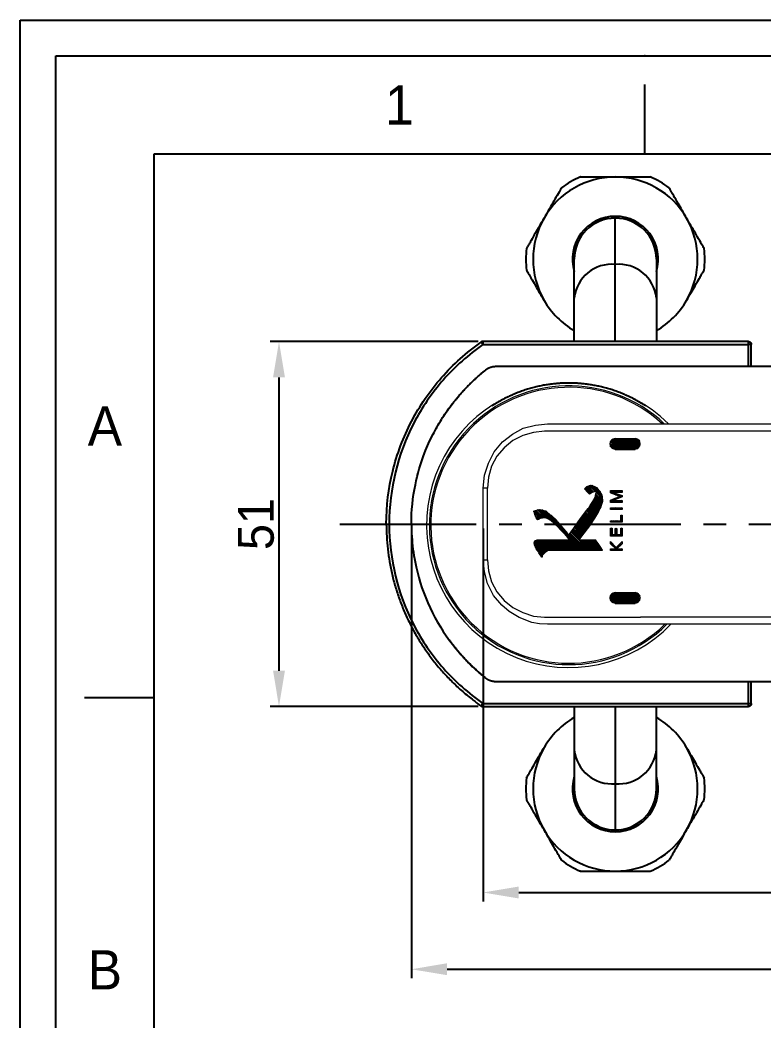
# Model space of a CAD drawing. Extents: x 10469 to 11055, y -15402 to -14985.
# Drawn here: x 10469.2 to 10573.1, y -15124.5 to -14984.7 of the extents above; entities that cross this region are included whole.
import ezdxf

# ---------------------------------------------------------------- set-up
doc = ezdxf.new("R2010")
doc.units = 0
doc.header["$MEASUREMENT"] = 0
doc.linetypes.add('CENTER2', pattern=[28.575, 19.05, -3.175, 3.175, -3.175])
doc.linetypes.add('HIDDEN2', pattern=[4.7625, 3.175, -1.5875])
doc.layers.get('0').update_dxf_attribs({"linetype": 'CONTINUOUS'})
doc.layers.get('DEFPOINTS').update_dxf_attribs({"linetype": 'CONTINUOUS'})
for name, color, linetype in [('1', 4, 'HIDDEN2'), ('CENTER', 1, 'CENTER2'), ('DIM', 2, 'CONTINUOUS'), ('레이어 1', 7, 'CONTINUOUS')]:
    doc.layers.add(name, color=color, linetype=linetype)
doc.styles.get("Standard").update_dxf_attribs({"font": ''})
doc.styles.get('Standard').set_extended_font_data('Gulim')
doc.dimstyles.new('ISO-25', dxfattribs={"dimtxt": 2.5, "dimasz": 2.5, "dimexe": 1.25, "dimexo": 0.625, "dimtad": 1, "dimdec": 1, "dimtxsty": 'Standard', "dimcen": 2.5, "dimadec": 0, "dimazin": 0, "dimtfac": 1, "dimtdec": 1, "dimtmove": 0, "dimatfit": 3, "dimfxl": 1, "dimarcsym": 0})

# ---------------------------------------------------------------- blocks, each defined once
blk = doc.blocks.new('*D48')
at = {"layer": 'DEFPOINTS', "color": 0, "transparency": 16777216}
for p in [(10533.83, -15029.59), (10505.36, -15080.59), (10533.83, -15080.59)]:
    blk.add_point(p, dxfattribs=at)
at = {"layer": 'DIM', "color": 3, "lineweight": -2, "transparency": 16777216}
for p, q in [((10533.2, -15029.59), (10504.11, -15029.59)), ((10505.36, -15034.59), (10505.36, -15075.59)), ((10533.2, -15080.59), (10504.11, -15080.59))]:
    blk.add_line(p, q, dxfattribs=at)
at = {"layer": 'DIM', "color": 3, "transparency": 16777216}
for points in [[(10504.53, -15034.59), (10506.19, -15034.59), (10505.36, -15029.59)], [(10504.53, -15075.59), (10506.19, -15075.59), (10505.36, -15080.59)]]:
    blk.add_solid(points, dxfattribs=at)
at = {"layer": 'DIM', "color": 3, "transparency": 16777216, "insert": (10502.16, -15055.09), "char_height": 5, "attachment_point": 5, "rotation": 90}
blk.add_mtext('51', dxfattribs=at)
blk = doc.blocks.new('*D49')
at = {"layer": 'DEFPOINTS', "color": 0, "transparency": 16777216}
for p in [(10523.86, -15055.07), (10681.86, -15055.09), (10681.86, -15117.31)]:
    blk.add_point(p, dxfattribs=at)
at = {"layer": 'DIM', "color": 3, "lineweight": -2, "transparency": 16777216}
for p, q in [((10523.86, -15055.69), (10523.86, -15118.56)), ((10681.86, -15055.71), (10681.86, -15118.56)), ((10528.86, -15117.31), (10676.86, -15117.31))]:
    blk.add_line(p, q, dxfattribs=at)
at = {"layer": 'DIM', "color": 3, "transparency": 16777216}
for points in [[(10528.86, -15116.47), (10528.86, -15118.14), (10523.86, -15117.31)], [(10676.86, -15116.47), (10676.86, -15118.14), (10681.86, -15117.31)]]:
    blk.add_solid(points, dxfattribs=at)
at = {"layer": 'DIM', "color": 3, "transparency": 16777216, "insert": (10602.86, -15114.11), "char_height": 5, "attachment_point": 5}
blk.add_mtext('158', dxfattribs=at)
blk = doc.blocks.new('*D58')
at = {"layer": 'DEFPOINTS', "color": 0, "transparency": 16777216}
for p in [(10533.87, -15055.09), (10643.82, -15055.09), (10643.82, -15106.58)]:
    blk.add_point(p, dxfattribs=at)
at = {"layer": 'DIM', "color": 3, "lineweight": -2, "transparency": 16777216}
for p, q in [((10533.87, -15055.71), (10533.87, -15107.83)), ((10643.82, -15055.71), (10643.82, -15107.83)), ((10538.87, -15106.58), (10638.82, -15106.58))]:
    blk.add_line(p, q, dxfattribs=at)
at = {"layer": 'DIM', "color": 3, "transparency": 16777216}
for points in [[(10538.87, -15105.75), (10538.87, -15107.42), (10533.87, -15106.58)], [(10638.82, -15105.75), (10638.82, -15107.42), (10643.82, -15106.58)]]:
    blk.add_solid(points, dxfattribs=at)
at = {"layer": 'DIM', "color": 3, "transparency": 16777216, "insert": (10588.84, -15103.39), "char_height": 5, "attachment_point": 5}
blk.add_mtext('110', dxfattribs=at)

msp = doc.modelspace()

# ---------------------------------------------------------------- linework, layer by layer
for p, q in [((10556.49, -15003.38), (10556.49, -14993.67)), ((11036.69, -15003.38), (10487.89, -15003.38)), ((10487.89, -15003.38), (10487.89, -15383.42)), ((10675.36, -15033.09), (10535.71, -15033.09)), ((10487.89, -15079.38), (10478.19, -15079.38))]:
    msp.add_line(p, q)
at = {"linetype": 'Continuous', "lineweight": 25}
for p, q in [((10552.36, -15018.8), (10552.36, -15012.34)), ((10546.61, -15023.51), (10546.61, -15018.09)), ((10552.36, -15029.59), (10552.36, -15018.8)), ((10558.11, -15018.09), (10558.11, -15023.51)), ((10546.61, -15029.59), (10546.61, -15023.51)), ((10558.11, -15023.51), (10558.11, -15029.59)), ((10546.61, -15080.59), (10546.61, -15086.66)), ((10552.36, -15080.59), (10552.36, -15091.37)), ((10558.11, -15086.66), (10558.11, -15080.59)), ((10546.61, -15086.66), (10546.61, -15092.09)), ((10558.11, -15092.09), (10558.11, -15086.66)), ((10552.36, -15091.37), (10552.36, -15097.84))]:
    msp.add_line(p, q, dxfattribs=at)
at = {"lineweight": -3}
msp.add_line((10535.71, -15077.09), (10675.36, -15077.09), dxfattribs=at)
at = {"linetype": 'Continuous', "lineweight": 25}
for centre, radius, start, end in [((10552.36, -15018.09), 11.5, 90, 150), ((10552.36, -15018.09), 12.5, 113.0011, 126.9922), ((10552.36, -15018.09), 11.5, 30, 90), ((10552.36, -15018.09), 12.5, 52.9989, 66.9899), ((10552.36, -15018.09), 6, 90, 196.5978), ((10552.36, -15018.09), 6, 343.4022, 90), ((10552.36, -15018.09), 11.5, 150, 210), ((10552.36, -15018.09), 5.75, 90, 180), ((10552.36, -15018.09), 5.75, 0, 90), ((10552.36, -15018.09), 11.5, 330, 30), ((10552.36, -15018.09), 12.5, 173.0045, 180), ((10552.36, -15018.09), 12.5, 352.999, 6.9899), ((10552.36, -15018.09), 12.5, 180, 186.9949), ((10551.89, -15024.09), 5.31, 84.8889, 173.7564), ((10552.83, -15024.09), 5.31, 6.2436, 95.1111), ((10552.36, -15018.09), 11.5, 210, 240), ((10552.36, -15018.09), 11.5, 300, 330), ((10552.36, -15092.09), 11.5, 120, 150), ((10552.36, -15092.09), 11.5, 30, 60), ((10552.36, -15092.09), 11.5, 150, 210), ((10551.89, -15086.09), 5.31, 186.2436, 275.1111), ((10552.83, -15086.09), 5.31, 264.8889, 353.7564), ((10552.36, -15092.09), 11.5, 330, 30), ((10552.36, -15092.09), 6, 163.4022, 270), ((10552.36, -15092.09), 6, 270, 16.5978), ((10552.36, -15092.09), 12.5, 173.0051, 180), ((10552.36, -15092.09), 12.5, 353.0101, 7.001), ((10552.36, -15092.09), 12.5, 180, 186.9955), ((10552.36, -15092.09), 5.75, 180, 270), ((10552.36, -15092.09), 5.75, 270, 0), ((10552.36, -15092.09), 11.5, 210, 270), ((10552.36, -15092.09), 11.5, 270, 330), ((10552.36, -15092.09), 12.5, 233.0078, 246.9989), ((10552.36, -15092.09), 12.5, 293.0101, 307.0011)]:
    msp.add_arc(centre, radius, start, end, dxfattribs=at)
at = {"color": 7, "linetype": 'Continuous', "lineweight": 25}
for points, knots in [([(10547.48, -15006.59), (10547.47, -15006.59), (10547.4, -15006.59), (10547.58, -15006.59), (10547.98, -15006.59), (10548.85, -15006.59), (10550.13, -15006.59), (10551.33, -15006.59), (10552.07, -15006.59), (10552.36, -15006.59)], [0, 0, 0, 0, 0.013727, 0.167306, 0.325387, 0.568103, 0.752718, 0.903163, 1, 1, 1, 1]), ([(10552.36, -15006.59), (10552.78, -15006.59), (10553.63, -15006.59), (10554.92, -15006.59), (10555.9, -15006.59), (10556.57, -15006.59), (10557.12, -15006.59), (10557.19, -15006.59), (10557.24, -15006.59)], [0, 0, 0, 0, 0.141962, 0.283424, 0.483991, 0.615329, 0.746802, 1, 1, 1, 1]), ([(10547.48, -15103.59), (10547.47, -15103.59), (10547.4, -15103.59), (10547.58, -15103.59), (10547.98, -15103.59), (10548.85, -15103.59), (10550.13, -15103.59), (10551.33, -15103.59), (10552.07, -15103.59), (10552.36, -15103.59)], [0, 0, 0, 0, 0.013727, 0.167306, 0.325387, 0.568103, 0.752718, 0.903163, 1, 1, 1, 1]), ([(10552.36, -15103.59), (10552.78, -15103.59), (10553.63, -15103.59), (10554.92, -15103.59), (10555.9, -15103.59), (10556.57, -15103.59), (10557.12, -15103.59), (10557.19, -15103.59), (10557.24, -15103.59)], [0, 0, 0, 0, 0.141962, 0.283424, 0.483991, 0.615329, 0.746802, 1, 1, 1, 1])]:
    msp.add_open_spline(points, degree=3, knots=knots, dxfattribs=at)
at = {"linetype": 'Continuous', "lineweight": 25}
for points, knots in [([(10544.84, -15008.11), (10544.84, -15008.11), (10544.88, -15008.05), (10544.79, -15008.2), (10544.59, -15008.54), (10544.16, -15009.3), (10543.52, -15010.4), (10542.92, -15011.45), (10542.54, -15012.09), (10542.4, -15012.34)], [0, 0, 0, 0, 0.013644, 0.167235, 0.32533, 0.568066, 0.752697, 0.903155, 1, 1, 1, 1]), ([(10562.32, -15012.34), (10562.11, -15011.97), (10561.68, -15011.23), (10561.04, -15010.12), (10560.55, -15009.28), (10560.21, -15008.69), (10559.94, -15008.22), (10559.9, -15008.15), (10559.88, -15008.11)], [0, 0, 0, 0, 0.1419834, 0.2834661, 0.4840619, 0.613633, 0.7469163, 1, 1, 1, 1]), ([(10542.4, -15012.34), (10542.19, -15012.71), (10541.76, -15013.44), (10541.12, -15014.55), (10540.63, -15015.4), (10540.29, -15015.99), (10540.02, -15016.46), (10539.98, -15016.52), (10539.96, -15016.57)], [0, 0, 0, 0, 0.141987, 0.283473, 0.484075, 0.615435, 0.746932, 1, 1, 1, 1]), ([(10564.76, -15016.57), (10564.76, -15016.57), (10564.8, -15016.63), (10564.71, -15016.47), (10564.51, -15016.13), (10564.08, -15015.38), (10563.44, -15014.27), (10562.83, -15013.23), (10562.46, -15012.59), (10562.32, -15012.34)], [0, 0, 0, 0, 0.013406, 0.169328, 0.325164, 0.56796, 0.752636, 0.903131, 1, 1, 1, 1]), ([(10539.96, -15019.61), (10539.96, -15019.61), (10539.92, -15019.55), (10540.01, -15019.7), (10540.21, -15020.04), (10540.64, -15020.8), (10541.28, -15021.9), (10541.88, -15022.95), (10542.26, -15023.59), (10542.4, -15023.84)], [0, 0, 0, 0, 0.01332, 0.166962, 0.325108, 0.567924, 0.752616, 0.903123, 1, 1, 1, 1]), ([(10562.32, -15023.84), (10562.53, -15023.47), (10562.96, -15022.73), (10563.6, -15021.62), (10564.08, -15020.78), (10564.42, -15020.19), (10564.7, -15019.72), (10564.74, -15019.65), (10564.76, -15019.61)], [0, 0, 0, 0, 0.141968, 0.283436, 0.48401, 0.613567, 0.746837, 1, 1, 1, 1]), ([(10539.96, -15090.57), (10539.96, -15090.57), (10539.92, -15090.63), (10540.01, -15090.48), (10540.21, -15090.13), (10540.64, -15089.38), (10541.28, -15088.27), (10541.88, -15087.23), (10542.26, -15086.59), (10542.4, -15086.34)], [0, 0, 0, 0, 0.01332, 0.166962, 0.325108, 0.567924, 0.752616, 0.903123, 1, 1, 1, 1]), ([(10562.32, -15086.34), (10562.53, -15086.71), (10562.96, -15087.44), (10563.6, -15088.55), (10564.08, -15089.4), (10564.42, -15089.98), (10564.7, -15090.46), (10564.74, -15090.52), (10564.76, -15090.57)], [0, 0, 0, 0, 0.141968, 0.283436, 0.48401, 0.613567, 0.746837, 1, 1, 1, 1]), ([(10542.4, -15097.84), (10542.19, -15097.47), (10541.76, -15096.73), (10541.12, -15095.62), (10540.63, -15094.78), (10540.29, -15094.19), (10540.02, -15093.72), (10539.98, -15093.65), (10539.96, -15093.61)], [0, 0, 0, 0, 0.141987, 0.283473, 0.484075, 0.615435, 0.746932, 1, 1, 1, 1]), ([(10564.76, -15093.61), (10564.76, -15093.61), (10564.8, -15093.55), (10564.71, -15093.7), (10564.51, -15094.05), (10564.08, -15094.8), (10563.44, -15095.9), (10562.83, -15096.95), (10562.46, -15097.59), (10562.32, -15097.84)], [0, 0, 0, 0, 0.013406, 0.169328, 0.325164, 0.56796, 0.752636, 0.903131, 1, 1, 1, 1]), ([(10544.84, -15102.07), (10544.84, -15102.07), (10544.88, -15102.13), (10544.79, -15101.98), (10544.59, -15101.63), (10544.16, -15100.88), (10543.52, -15099.77), (10542.92, -15098.73), (10542.54, -15098.09), (10542.4, -15097.84)], [0, 0, 0, 0, 0.013644, 0.167235, 0.32533, 0.568066, 0.752697, 0.903155, 1, 1, 1, 1]), ([(10562.32, -15097.84), (10562.11, -15098.21), (10561.68, -15098.94), (10561.04, -15100.05), (10560.55, -15100.9), (10560.21, -15101.48), (10559.94, -15101.96), (10559.9, -15102.02), (10559.88, -15102.07)], [0, 0, 0, 0, 0.1419834, 0.2834661, 0.4840619, 0.613633, 0.7469163, 1, 1, 1, 1])]:
    msp.add_open_spline(points, degree=3, knots=knots, dxfattribs=at)
for points, knots in [([(10520.36, -15055.06), (10520.36, -15052.58), (10520.66, -15050.12), (10521.84, -15045.29), (10522.73, -15042.95), (10525.01, -15038.57), (10526.44, -15036.48), (10528.9, -15033.69), (10529.76, -15032.81), (10531.61, -15031.16), (10532.6, -15030.41), (10533.59, -15029.67)], [-29.836573, -29.836573, -29.836573, -29.836573, -22.377429, -22.377429, -14.918286, -14.918286, -7.459143, -7.459143, -3.729572, -3.729572, 0, 0, 0, 0]), ([(10523.86, -15055.07), (10523.86, -15053.22), (10524.05, -15051.4), (10524.72, -15048.09), (10525.16, -15046.61), (10526.06, -15044.27), (10526.45, -15043.39), (10527.25, -15041.84), (10527.64, -15041.15), (10528.49, -15039.8), (10528.94, -15039.14), (10530.38, -15037.24), (10531.44, -15036.06), (10532.7, -15034.89), (10532.8, -15034.79), (10532.91, -15034.7)], [-29.836573, -29.836573, -29.836573, -29.836573, -23.593703, -23.593703, -18.397722, -18.397722, -15.129169, -15.129169, -12.442973, -12.442973, -9.756776, -9.756776, -4.384382, -4.384382, -3.897885, -3.897885, -3.897885, -3.897885]), ([(10523.86, -15055.09), (10523.86, -15055.67), (10523.88, -15056.25), (10523.99, -15058.01), (10524.14, -15059.19), (10524.75, -15062.31), (10525.35, -15064.25), (10526.97, -15067.96), (10527.99, -15069.72), (10530.37, -15072.97), (10531.72, -15074.44), (10533.5, -15076.01), (10533.83, -15076.28), (10534.15, -15076.54)], [-32.033323, -32.033323, -32.033323, -32.033323, -29.846969, -29.846969, -25.474261, -25.474261, -18.226552, -18.226552, -10.978844, -10.978844, -3.731136, -3.731136, -2.152128, -2.152128, -2.152128, -2.152128])]:
    msp.add_open_spline(points, degree=3, knots=knots)
at = {"lineweight": -3}
for points, knots in [([(10533.83, -15029.99), (10531.85, -15031.47), (10529.96, -15033.07), (10526.72, -15036.78), (10525.32, -15038.83), (10521.96, -15045.31), (10520.76, -15050.19), (10520.76, -15055.09)], [0, 0, 0, 0, 7.397719, 7.397719, 14.795438, 14.795438, 29.576995, 29.576995, 29.576995, 29.576995]), ([(10520.76, -15055.09), (10520.76, -15059.99), (10521.96, -15064.87), (10525.32, -15071.35), (10526.72, -15073.4), (10529.96, -15077.11), (10531.85, -15078.71), (10533.83, -15080.19)], [0, 0, 0, 0, 14.781557, 14.781557, 22.179276, 22.179276, 29.576995, 29.576995, 29.576995, 29.576995])]:
    msp.add_open_spline(points, degree=3, knots=knots, dxfattribs=at)
for points, weights in [([(10533.83, -15029.59), (10533.69, -15029.59), (10533.59, -15029.67)], [1, 0.94868319972, 1]), ([(10570.96, -15029.59), (10571.36, -15029.59), (10571.36, -15029.99)], [1, 0.707106781187, 1]), ([(10533.59, -15080.51), (10533.69, -15080.59), (10533.83, -15080.59)], [1, 0.94868319972, 1]), ([(10571.36, -15080.19), (10571.36, -15080.59), (10570.96, -15080.59)], [1, 0.707106781187, 1])]:
    msp.add_rational_spline(points, weights, degree=2)
for points, weights in [([(10533.59, -15029.67), (10533.59, -15029.67), (10533.83, -15029.99)], [1, 0.707106781187, 1]), ([(10533.83, -15029.59), (10533.83, -15029.59), (10533.83, -15029.99)], [1, 0.707106781187, 1]), ([(10570.96, -15029.99), (10570.96, -15029.59), (10570.96, -15029.59)], [1, 0.707106781187, 1]), ([(10571.36, -15029.99), (10571.36, -15029.99), (10570.96, -15029.99)], [1, 0.707106781187, 1]), ([(10535.71, -15033.09), (10534.84, -15033.09), (10534.15, -15033.64)], [1, 0.943398113206, 1]), ([(10534.15, -15033.64), (10531.28, -15035.94), (10529.12, -15038.91)], [1, 0.970476941864, 0.958670272275]), ([(10534.58, -15033.36), (10534.35, -15033.48), (10534.15, -15033.64)], [0.976020147474, 0.982757580381, 1]), ([(10529.12, -15071.26), (10531.28, -15074.24), (10534.15, -15076.54)], [0.958662282179, 0.970466949546, 1]), ([(10534.15, -15076.54), (10534.84, -15077.09), (10535.71, -15077.09)], [1, 0.943398113206, 1]), ([(10533.59, -15080.51), (10533.59, -15080.51), (10533.83, -15080.19)], [1, 0.707106781187, 1]), ([(10533.83, -15080.19), (10533.83, -15080.59), (10533.83, -15080.59)], [1, 0.707106781187, 1]), ([(10570.96, -15080.59), (10570.96, -15080.59), (10570.96, -15080.19)], [1, 0.707106781187, 1]), ([(10570.96, -15080.19), (10571.36, -15080.19), (10571.36, -15080.19)], [1, 0.707106781187, 1])]:
    msp.add_rational_spline(points, weights, degree=2, dxfattribs=at)
for points in [[(10570.96, -15029.59), (10552.39, -15029.59), (10533.83, -15029.59)], [(10571.36, -15033.05), (10571.36, -15031.52), (10571.36, -15029.99)], [(10571.36, -15080.19), (10571.36, -15078.62), (10571.36, -15077.05)], [(10533.83, -15080.59), (10552.39, -15080.59), (10570.96, -15080.59)]]:
    msp.add_open_spline(points, degree=2)
for points in [[(10533.83, -15029.99), (10552.39, -15029.99), (10570.96, -15029.99)], [(10570.96, -15033.04), (10570.96, -15031.51), (10570.96, -15029.99)], [(10570.96, -15080.19), (10570.96, -15078.64), (10570.96, -15077.09)], [(10533.83, -15080.19), (10552.39, -15080.19), (10570.96, -15080.19)]]:
    msp.add_open_spline(points, degree=2, dxfattribs=at)
msp.add_rational_spline([(10556.62, -15038.59), (10551.72, -15035.39), (10545.86, -15035.39), (10540, -15035.39), (10535.09, -15038.59)], [0.862791044727, 0.890334134561, 1, 0.890294451813, 0.862771122468], degree=2, knots=[-104.426749, -104.426749, -104.426749, -92.839658, -92.839658, -81.248374, -81.248374, -81.248374], dxfattribs=at)
msp.add_rational_spline([(10520.36, -15055.09), (10520.36, -15070.59), (10532.76, -15079.89), (10533.17, -15080.2), (10533.59, -15080.51)], [0.999999763178, 0.894427357095, 1, 1, 1], degree=2, knots=[-32.033323, -32.033323, -32.033323, -1.033334, -1.033334, 0, 0, 0])
msp.add_point((10556.49, -14989.66))
at = {"layer": '1', "color": 7, "linetype": 'Continuous', "lineweight": 18}
for p, q in [((10542.89, -15041.08), (10543.78, -15041.08)), ((10543.78, -15041.08), (10555.89, -15041.08)), ((10555.89, -15041.08), (10629.87, -15041.08)), ((10543.4, -15042.09), (10542.45, -15042.09)), ((10555.89, -15042.09), (10543.4, -15042.09)), ((10629.87, -15042.09), (10555.89, -15042.09)), ((10549.2, -15050.61), (10548.45, -15049.85)), ((10549.33, -15050.61), (10548.51, -15049.79)), ((10549.52, -15050.54), (10548.64, -15049.72)), ((10549.65, -15050.54), (10548.83, -15049.72)), ((10550.53, -15051.24), (10548.95, -15049.66)), ((10550.4, -15050.99), (10549.14, -15049.66)), ((10550.28, -15050.61), (10549.39, -15049.79)), ((10533.87, -15060.08), (10533.87, -15050.1)), ((10534.5, -15050.1), (10533.87, -15050.1)), ((10548.89, -15050.86), (10548.13, -15050.1)), ((10548.95, -15050.73), (10548.19, -15049.98)), ((10549.08, -15050.67), (10548.32, -15049.91)), ((10548.83, -15050.92), (10548.45, -15050.54)), ((10550.47, -15052.25), (10549.52, -15051.3)), ((10550.53, -15052), (10549.58, -15051.05)), ((10550.53, -15052.12), (10549.58, -15051.18)), ((10550.59, -15051.81), (10549.65, -15050.92)), ((10550.53, -15051.43), (10549.71, -15050.61)), ((10550.59, -15051.62), (10549.71, -15050.73)), ((10552.17, -15050.92), (10551.67, -15050.48)), ((10551.86, -15050.8), (10551.67, -15050.61)), ((10552.42, -15051.05), (10551.79, -15050.42)), ((10552.23, -15050.67), (10551.98, -15050.42)), ((10552.42, -15050.67), (10552.17, -15050.42)), ((10552.55, -15050.67), (10552.36, -15050.42)), ((10552.74, -15051.18), (10552.36, -15050.73)), ((10552.74, -15050.67), (10552.49, -15050.42)), ((10553.12, -15051.37), (10552.61, -15050.86)), ((10552.93, -15050.67), (10552.68, -15050.42)), ((10552.87, -15051.49), (10552.74, -15051.3)), ((10553.12, -15050.67), (10552.87, -15050.42)), ((10552.99, -15051.43), (10552.87, -15051.24)), ((10553.24, -15051.37), (10552.93, -15050.99)), ((10553.31, -15050.67), (10553.05, -15050.42)), ((10553.31, -15051.18), (10553.18, -15051.11)), ((10553.31, -15050.48), (10553.24, -15050.42)), ((10549.84, -15053.7), (10548.76, -15052.63)), ((10549.9, -15053.57), (10548.83, -15052.5)), ((10549.96, -15053.51), (10548.89, -15052.44)), ((10550.02, -15053.38), (10548.95, -15052.31)), ((10550.09, -15053.26), (10549.01, -15052.19)), ((10550.15, -15053.13), (10549.08, -15052.12)), ((10550.21, -15053.01), (10549.14, -15052)), ((10550.28, -15052.94), (10549.2, -15051.87)), ((10550.28, -15052.82), (10549.27, -15051.74)), ((10550.34, -15052.69), (10549.33, -15051.68)), ((10550.4, -15052.56), (10549.39, -15051.55)), ((10550.47, -15052.44), (10549.46, -15051.43)), ((10551.86, -15052.06), (10551.67, -15051.87)), ((10552.04, -15052.06), (10551.73, -15051.74)), ((10552.23, -15052.06), (10551.86, -15051.68)), ((10552.11, -15051.81), (10551.98, -15051.62)), ((10552.23, -15051.74), (10552.11, -15051.55)), ((10552.36, -15052.06), (10552.17, -15051.81)), ((10552.36, -15051.68), (10552.23, -15051.49)), ((10552.55, -15052.06), (10552.3, -15051.81)), ((10552.49, -15051.62), (10552.36, -15051.49)), ((10552.61, -15051.62), (10552.49, -15051.43)), ((10552.74, -15052.06), (10552.49, -15051.81)), ((10552.74, -15051.55), (10552.61, -15051.37)), ((10552.93, -15052.06), (10552.68, -15051.81)), ((10553.12, -15052.06), (10552.87, -15051.81)), ((10553.24, -15052.06), (10553.05, -15051.81)), ((10553.31, -15051.87), (10553.18, -15051.81)), ((10541.88, -15054.27), (10540.94, -15053.32)), ((10542.07, -15054.27), (10541.06, -15053.26)), ((10542.2, -15054.21), (10541.12, -15053.2)), ((10541.76, -15054.33), (10541.12, -15053.64)), ((10542.39, -15054.21), (10541.25, -15053.13)), ((10541.69, -15054.39), (10541.25, -15054.02)), ((10542.58, -15054.21), (10541.44, -15053.07)), ((10542.77, -15054.27), (10541.57, -15053.07)), ((10543.14, -15054.46), (10541.69, -15053.07)), ((10543.78, -15054.9), (10541.88, -15053.07)), ((10547.82, -15058.81), (10542.07, -15053.07)), ((10545.67, -15056.48), (10542.32, -15053.13)), ((10545.1, -15055.72), (10542.64, -15053.26)), ((10544.22, -15054.65), (10543.4, -15053.83)), ((10548.83, -15055.22), (10547.69, -15054.08)), ((10548.89, -15055.09), (10547.75, -15053.95)), ((10548.95, -15055.03), (10547.88, -15053.89)), ((10549.01, -15054.9), (10547.94, -15053.76)), ((10549.14, -15054.77), (10548, -15053.7)), ((10549.2, -15054.71), (10548.07, -15053.57)), ((10549.27, -15054.58), (10548.13, -15053.45)), ((10549.33, -15054.46), (10548.19, -15053.38)), ((10549.39, -15054.39), (10548.32, -15053.26)), ((10549.46, -15054.27), (10548.38, -15053.13)), ((10549.52, -15054.14), (10548.45, -15053.07)), ((10549.58, -15054.02), (10548.51, -15052.94)), ((10549.71, -15053.95), (10548.57, -15052.88)), ((10549.77, -15053.83), (10548.64, -15052.75)), ((10551.79, -15053.07), (10551.67, -15052.94)), ((10551.98, -15053.07), (10551.73, -15052.82)), ((10552.17, -15053.07), (10551.92, -15052.82)), ((10552.36, -15053.07), (10552.11, -15052.82)), ((10552.55, -15053.07), (10552.3, -15052.82)), ((10552.68, -15053.07), (10552.49, -15052.82)), ((10552.87, -15053.07), (10552.61, -15052.82)), ((10553.05, -15053.07), (10552.8, -15052.82)), ((10553.24, -15053.07), (10552.99, -15052.82)), ((10553.31, -15054.02), (10553.12, -15053.83)), ((10553.31, -15054.21), (10553.12, -15053.95)), ((10553.31, -15052.94), (10553.18, -15052.82)), ((10541.57, -15054.52), (10541.44, -15054.33)), ((10547.88, -15056.54), (10546.74, -15055.4)), ((10547.94, -15056.41), (10546.81, -15055.34)), ((10548, -15056.35), (10546.87, -15055.22)), ((10548.07, -15056.23), (10546.93, -15055.09)), ((10548.13, -15056.1), (10547.06, -15055.03)), ((10548.26, -15056.04), (10547.12, -15054.9)), ((10548.32, -15055.91), (10547.18, -15054.77)), ((10548.38, -15055.85), (10547.25, -15054.71)), ((10548.45, -15055.72), (10547.31, -15054.58)), ((10548.51, -15055.59), (10547.44, -15054.52)), ((10548.64, -15055.53), (10547.5, -15054.39)), ((10548.7, -15055.4), (10547.56, -15054.27)), ((10548.76, -15055.28), (10547.63, -15054.21)), ((10551.86, -15054.84), (10551.67, -15054.71)), ((10552.04, -15054.84), (10551.79, -15054.65)), ((10552.17, -15054.84), (10551.98, -15054.65)), ((10552.36, -15054.84), (10552.11, -15054.65)), ((10552.55, -15054.84), (10552.3, -15054.65)), ((10552.74, -15054.84), (10552.49, -15054.65)), ((10552.93, -15054.84), (10552.68, -15054.65)), ((10553.05, -15054.84), (10552.87, -15054.65)), ((10553.24, -15054.84), (10552.99, -15054.65)), ((10553.31, -15054.39), (10553.12, -15054.14)), ((10553.31, -15054.52), (10553.12, -15054.33)), ((10553.31, -15054.71), (10553.12, -15054.52)), ((10547.63, -15058.81), (10544.91, -15056.1)), ((10548, -15058.81), (10545.86, -15056.67)), ((10548.19, -15058.81), (10545.92, -15056.54)), ((10548.38, -15058.81), (10545.99, -15056.41)), ((10548.51, -15058.81), (10546.05, -15056.35)), ((10548.7, -15058.81), (10546.17, -15056.23)), ((10547.31, -15057.24), (10546.24, -15056.16)), ((10547.37, -15057.11), (10546.3, -15056.04)), ((10547.44, -15057.05), (10546.36, -15055.91)), ((10547.56, -15056.92), (10546.43, -15055.85)), ((10547.63, -15056.86), (10546.49, -15055.72)), ((10547.69, -15056.73), (10546.62, -15055.59)), ((10547.75, -15056.6), (10546.68, -15055.53)), ((10551.92, -15055.97), (10551.67, -15055.78)), ((10551.92, -15056.16), (10551.67, -15055.97)), ((10551.92, -15056.29), (10551.67, -15056.1)), ((10551.92, -15056.48), (10551.67, -15056.29)), ((10551.98, -15056.79), (10551.67, -15056.48)), ((10551.79, -15056.79), (10551.67, -15056.67)), ((10551.92, -15055.78), (10551.79, -15055.66)), ((10552.17, -15056.79), (10551.92, -15056.54)), ((10552.36, -15056.79), (10552.11, -15056.54)), ((10552.55, -15056.79), (10552.3, -15056.54)), ((10552.55, -15055.91), (10552.36, -15055.72)), ((10552.55, -15056.1), (10552.36, -15055.91)), ((10552.55, -15056.29), (10552.36, -15056.1)), ((10552.55, -15056.48), (10552.36, -15056.29)), ((10552.68, -15056.79), (10552.36, -15056.41)), ((10552.55, -15055.78), (10552.49, -15055.72)), ((10552.87, -15056.79), (10552.61, -15056.54)), ((10553.05, -15056.79), (10552.8, -15056.54)), ((10553.24, -15056.79), (10552.99, -15056.54)), ((10553.31, -15055.97), (10553.12, -15055.72)), ((10553.31, -15056.16), (10553.12, -15055.91)), ((10553.31, -15056.29), (10553.12, -15056.1)), ((10553.31, -15056.48), (10553.12, -15056.29)), ((10553.31, -15056.67), (10553.12, -15056.48)), ((10553.31, -15055.78), (10553.18, -15055.66)), ((10542.45, -15059.07), (10541, -15057.68)), ((10542.51, -15059), (10541.06, -15057.49)), ((10542.39, -15059.19), (10541.06, -15057.87)), ((10542.32, -15059.25), (10541.06, -15058.06)), ((10542.64, -15058.94), (10541.12, -15057.42)), ((10542.77, -15058.88), (10541.25, -15057.36)), ((10542.89, -15058.81), (10541.38, -15057.3)), ((10543.08, -15058.81), (10541.57, -15057.3)), ((10543.21, -15058.81), (10541.69, -15057.3)), ((10543.4, -15058.81), (10541.88, -15057.3)), ((10543.59, -15058.81), (10542.07, -15057.3)), ((10543.78, -15058.81), (10542.26, -15057.3)), ((10543.9, -15058.81), (10542.45, -15057.3)), ((10544.09, -15058.81), (10542.58, -15057.3)), ((10544.28, -15058.81), (10542.77, -15057.3)), ((10544.47, -15058.81), (10542.96, -15057.3)), ((10544.66, -15058.81), (10543.14, -15057.3)), ((10544.79, -15058.81), (10543.33, -15057.3)), ((10544.98, -15058.81), (10543.46, -15057.3)), ((10545.16, -15058.81), (10543.65, -15057.3)), ((10545.35, -15058.81), (10543.84, -15057.3)), ((10545.54, -15058.81), (10544.03, -15057.3)), ((10545.67, -15058.81), (10544.22, -15057.3)), ((10545.86, -15058.81), (10544.34, -15057.3)), ((10546.05, -15058.81), (10544.53, -15057.3)), ((10546.24, -15058.81), (10544.72, -15057.3)), ((10546.43, -15058.81), (10544.91, -15057.3)), ((10546.62, -15058.81), (10545.1, -15057.3)), ((10546.74, -15058.81), (10545.23, -15057.3)), ((10546.93, -15058.81), (10545.42, -15057.3)), ((10547.12, -15058.81), (10545.61, -15057.3)), ((10547.31, -15058.81), (10545.8, -15057.3)), ((10547.5, -15058.81), (10545.86, -15057.24)), ((10548.89, -15058.81), (10547.37, -15057.3)), ((10549.08, -15058.81), (10547.56, -15057.3)), ((10549.27, -15058.81), (10547.75, -15057.3)), ((10549.39, -15058.81), (10547.88, -15057.3)), ((10549.58, -15058.81), (10548.07, -15057.3)), ((10549.77, -15058.81), (10548.26, -15057.3)), ((10549.96, -15058.81), (10548.45, -15057.3)), ((10550.15, -15058.81), (10548.64, -15057.3)), ((10550.28, -15058.81), (10548.76, -15057.3)), ((10550.47, -15058.81), (10548.95, -15057.3)), ((10550.34, -15058.5), (10549.14, -15057.3)), ((10550.02, -15057.99), (10549.33, -15057.3)), ((10549.65, -15057.42), (10549.52, -15057.3)), ((10551.67, -15057.87), (10551.67, -15057.55)), ((10551.67, -15057.55), (10552.49, -15058.37)), ((10552.8, -15058.81), (10551.67, -15057.74)), ((10552.42, -15058.56), (10551.67, -15057.87)), ((10552.49, -15058.37), (10553.31, -15057.55)), ((10553.31, -15057.87), (10552.55, -15058.56)), ((10552.74, -15058.43), (10552.61, -15058.25)), ((10552.87, -15058.31), (10552.68, -15058.18)), ((10552.93, -15058.25), (10552.8, -15058.12)), ((10552.99, -15058.18), (10552.87, -15057.99)), ((10553.12, -15058.06), (10552.93, -15057.93)), ((10553.18, -15057.99), (10553.05, -15057.8)), ((10553.31, -15057.87), (10553.12, -15057.74)), ((10553.31, -15057.74), (10553.24, -15057.68)), ((10553.31, -15057.55), (10553.31, -15057.87)), ((10542.26, -15059.38), (10541.25, -15058.43)), ((10542.2, -15059.51), (10541.5, -15058.88)), ((10542.13, -15059.63), (10541.88, -15059.38)), ((10551.67, -15058.81), (10551.67, -15058.56)), ((10551.67, -15058.56), (10552.42, -15058.56)), ((10551.92, -15058.81), (10551.67, -15058.62)), ((10551.73, -15058.81), (10551.67, -15058.75)), ((10553.31, -15058.81), (10551.67, -15058.81)), ((10552.11, -15058.81), (10551.86, -15058.56)), ((10552.3, -15058.81), (10552.04, -15058.56)), ((10552.42, -15058.81), (10552.23, -15058.56)), ((10552.61, -15058.81), (10552.36, -15058.56)), ((10552.68, -15058.5), (10552.49, -15058.37)), ((10552.55, -15058.56), (10553.31, -15058.56)), ((10552.99, -15058.81), (10552.74, -15058.56)), ((10553.18, -15058.81), (10552.93, -15058.56)), ((10553.31, -15058.81), (10553.12, -15058.56)), ((10553.31, -15058.62), (10553.24, -15058.56)), ((10553.31, -15058.56), (10553.31, -15058.81)), ((10542.45, -15068.09), (10543.4, -15068.09)), ((10543.78, -15069.1), (10542.89, -15069.1)), ((10543.4, -15068.09), (10555.89, -15068.09)), ((10555.89, -15069.1), (10543.78, -15069.1)), ((10629.87, -15069.1), (10555.89, -15069.1))]:
    msp.add_line(p, q, dxfattribs=at)
for points in [[(10533.87, -15050.1), (10534.06, -15048.27), (10534.62, -15046.57), (10535.44, -15044.99), (10536.58, -15043.6), (10537.97, -15042.53), (10539.48, -15041.71), (10541.19, -15041.27), (10542.89, -15041.08)], [(10542.45, -15042.09), (10540.94, -15042.28), (10539.42, -15042.72), (10538.03, -15043.41), (10536.83, -15044.42), (10535.82, -15045.62), (10535.07, -15047.01), (10534.62, -15048.52), (10534.5, -15050.1)], [(10547.25, -15057.3), (10548.13, -15057.3), (10548.83, -15057.3), (10549.33, -15057.3), (10549.52, -15057.3), (10549.65, -15057.42), (10549.9, -15057.8), (10550.28, -15058.37), (10550.53, -15058.75), (10550.53, -15058.81), (10550.47, -15058.81), (10550.28, -15058.81), (10549.58, -15058.81), (10548.57, -15058.81), (10546.11, -15058.81), (10544.91, -15058.81), (10544.03, -15058.81), (10543.46, -15058.81), (10543.27, -15058.81), (10542.96, -15058.81), (10542.58, -15059), (10542.13, -15059.51), (10542.13, -15059.7), (10542.07, -15059.7), (10541.69, -15059.13), (10541.57, -15058.88), (10541.5, -15058.81), (10541.31, -15058.56), (10541.06, -15057.99), (10541, -15057.74), (10541.12, -15057.42), (10541.44, -15057.3), (10541.5, -15057.3), (10541.76, -15057.3), (10542.26, -15057.3), (10542.89, -15057.3), (10544.47, -15057.3), (10545.1, -15057.3), (10545.67, -15057.3), (10545.92, -15057.3), (10545.86, -15057.17), (10545.61, -15056.86), (10545.04, -15056.23), (10544.72, -15055.91), (10544.34, -15055.47), (10543.33, -15054.58), (10542.83, -15054.33), (10542.51, -15054.21), (10541.88, -15054.33), (10541.63, -15054.46), (10541.5, -15054.52), (10541.5, -15054.46), (10541.31, -15054.21), (10541.12, -15053.76), (10541, -15053.38), (10540.94, -15053.32), (10541, -15053.26), (10541.82, -15053.07), (10542.58, -15053.26), (10543.46, -15053.95), (10544.28, -15054.77), (10545.67, -15056.41), (10545.8, -15056.67), (10545.92, -15056.54), (10546.17, -15056.16), (10546.55, -15055.66), (10547.5, -15054.33), (10547.94, -15053.7), (10548.32, -15053.2), (10548.57, -15052.94), (10548.64, -15052.82), (10548.83, -15052.5), (10549.2, -15051.93), (10549.52, -15051.37), (10549.65, -15050.86), (10549.71, -15050.61), (10549.71, -15050.54), (10549.65, -15050.54), (10549.52, -15050.54), (10549.14, -15050.67), (10548.76, -15050.92), (10548.7, -15050.86), (10548.51, -15050.67), (10548.07, -15050.17), (10548.13, -15050.1), (10548.38, -15049.85), (10548.89, -15049.66), (10549.33, -15049.79), (10549.58, -15049.91), (10549.71, -15049.98), (10550.21, -15050.61), (10550.47, -15051.05), (10550.53, -15051.24), (10550.59, -15051.93), (10550.4, -15052.5), (10550.28, -15052.82), (10550.21, -15053.01), (10550.15, -15053.07), (10550.02, -15053.32), (10549.46, -15054.27), (10548.76, -15055.34), (10547.94, -15056.35), (10547.25, -15057.3)], [(10533.87, -15060.08), (10534.5, -15060.08), (10534.5, -15050.1)], [(10553.31, -15050.67), (10552.04, -15050.67), (10553.31, -15051.11), (10553.31, -15051.3), (10552.04, -15051.81), (10553.31, -15051.81), (10553.31, -15052.06), (10551.67, -15052.06), (10551.67, -15051.74), (10552.93, -15051.24), (10551.67, -15050.73), (10551.67, -15050.42), (10553.31, -15050.42), (10553.31, -15050.67)], [(10553.31, -15053.07), (10551.67, -15053.07), (10551.67, -15052.82), (10553.31, -15052.82), (10553.31, -15053.07)], [(10553.31, -15054.84), (10551.67, -15054.84), (10551.67, -15054.65), (10553.12, -15054.65), (10553.12, -15053.83), (10553.31, -15053.83), (10553.31, -15054.84)], [(10551.92, -15055.66), (10551.92, -15056.54), (10552.36, -15056.54), (10552.36, -15055.72), (10552.55, -15055.72), (10552.55, -15056.54), (10553.12, -15056.54), (10553.12, -15055.66), (10553.31, -15055.66), (10553.31, -15056.79), (10551.67, -15056.79), (10551.67, -15055.66), (10551.92, -15055.66)], [(10542.89, -15069.1), (10541.76, -15069.04), (10540.68, -15068.85), (10538.92, -15068.15), (10537.53, -15067.33), (10536.52, -15066.45), (10535.32, -15065.06), (10534.5, -15063.42), (10534.06, -15061.78), (10533.87, -15060.08)], [(10534.5, -15060.08), (10534.62, -15061.65), (10535.07, -15063.17), (10535.82, -15064.56), (10536.83, -15065.76), (10538.03, -15066.77), (10539.42, -15067.46), (10540.94, -15067.97), (10542.45, -15068.09)], [(10629.87, -15069.1), (10629.87, -15068.09), (10555.89, -15068.09)]]:
    msp.add_lwpolyline(points, dxfattribs=at)
for radius, start, end in [(19.88, 45.5437, 315.8757), (19.48, 46.7561, 314.7231), (19.28, 47.392, 314.1196)]:
    msp.add_arc((10545.86, -15055.26), radius, start, end, dxfattribs=at)
at = {"layer": 'CENTER', "color": 1}
msp.add_lwpolyline([(10513.88, -15055.09), (10695.64, -15055.09)], dxfattribs=at)
at = {"layer": 'DEFPOINTS', "color": 7}
msp.add_lwpolyline([(10469.17, -14984.66), (11055.41, -14984.66), (11055.41, -15402.14), (10469.17, -15402.14)], close=True, dxfattribs=at)
at = {"layer": 'DIM', "color": 7}
msp.add_lwpolyline([(10474.17, -14989.66), (11050.41, -14989.66), (11050.41, -15397.14), (10474.17, -15397.14)], close=True, dxfattribs=at)
at = {"layer": '레이어 1', "color": 18, "lineweight": 9, "true_color": 0x000000}
for p, q in [((10552.49, -15044.67), (10551.6, -15043.79)), ((10552.3, -15044.67), (10551.6, -15043.92)), ((10552.11, -15044.61), (10551.6, -15044.17)), ((10552.68, -15044.67), (10551.67, -15043.6)), ((10552.87, -15044.67), (10551.73, -15043.54)), ((10553.05, -15044.67), (10551.79, -15043.41)), ((10553.18, -15044.67), (10551.86, -15043.35)), ((10553.37, -15044.67), (10551.98, -15043.29)), ((10553.56, -15044.67), (10552.11, -15043.22)), ((10553.75, -15044.67), (10552.23, -15043.16)), ((10553.94, -15044.67), (10552.42, -15043.16)), ((10554.06, -15044.67), (10552.61, -15043.16)), ((10554.25, -15044.67), (10552.74, -15043.16)), ((10554.44, -15044.67), (10552.93, -15043.16)), ((10554.63, -15044.67), (10553.12, -15043.16)), ((10554.82, -15044.67), (10553.31, -15043.16)), ((10554.95, -15044.67), (10553.5, -15043.16)), ((10555.14, -15044.67), (10553.62, -15043.16)), ((10555.33, -15044.61), (10553.81, -15043.16)), ((10555.45, -15044.61), (10554, -15043.16)), ((10555.52, -15044.55), (10554.19, -15043.16)), ((10555.64, -15044.42), (10554.38, -15043.16)), ((10555.71, -15044.36), (10554.51, -15043.16)), ((10555.77, -15044.23), (10554.7, -15043.16)), ((10555.83, -15044.11), (10554.88, -15043.16)), ((10555.89, -15043.98), (10555.07, -15043.16)), ((10555.83, -15043.79), (10555.26, -15043.16)), ((10555.77, -15043.48), (10555.52, -15043.29)), ((10552.61, -15066.2), (10551.6, -15065.19)), ((10552.8, -15066.2), (10551.67, -15065.06)), ((10552.93, -15066.2), (10551.73, -15064.94)), ((10553.12, -15066.2), (10551.86, -15064.87)), ((10553.31, -15066.2), (10551.92, -15064.81)), ((10553.5, -15066.2), (10552.04, -15064.75)), ((10553.69, -15066.2), (10552.17, -15064.68)), ((10553.81, -15066.2), (10552.36, -15064.68)), ((10554, -15066.2), (10552.49, -15064.68)), ((10554.19, -15066.2), (10552.68, -15064.68)), ((10554.38, -15066.2), (10552.87, -15064.68)), ((10554.57, -15066.2), (10553.05, -15064.68)), ((10554.7, -15066.2), (10553.24, -15064.68)), ((10554.88, -15066.2), (10553.37, -15064.68)), ((10555.07, -15066.2), (10553.56, -15064.68)), ((10555.26, -15066.13), (10553.75, -15064.68)), ((10555.39, -15066.13), (10553.94, -15064.68)), ((10555.52, -15066.07), (10554.13, -15064.68)), ((10555.58, -15066.01), (10554.25, -15064.68)), ((10555.71, -15065.88), (10554.44, -15064.68)), ((10555.77, -15065.82), (10554.63, -15064.68)), ((10555.83, -15065.69), (10554.82, -15064.68)), ((10555.83, -15065.57), (10555.01, -15064.68)), ((10555.89, -15065.38), (10555.2, -15064.68)), ((10555.83, -15065.12), (10555.39, -15064.75)), ((10552.42, -15066.2), (10551.6, -15065.31)), ((10552.23, -15066.13), (10551.6, -15065.5)), ((10551.98, -15066.07), (10551.67, -15065.76))]:
    msp.add_line(p, q, dxfattribs=at)
at = {"layer": '레이어 1', "color": 18, "lineweight": 13, "true_color": 0x000000}
for p, q in [((10551.6, -15043.92), (10551.6, -15043.92)), ((10552.36, -15043.16), (10555.14, -15043.16)), ((10555.89, -15043.92), (10555.89, -15043.92)), ((10552.36, -15044.67), (10555.14, -15044.67)), ((10552.36, -15064.68), (10555.14, -15064.68)), ((10551.6, -15065.44), (10551.6, -15065.44)), ((10552.36, -15066.2), (10555.14, -15066.2)), ((10555.89, -15065.44), (10555.89, -15065.44))]:
    msp.add_line(p, q, dxfattribs=at)
for points in [[(10552.33, -15043.16), (10551.93, -15043.16), (10551.6, -15043.48), (10551.6, -15043.89)], [(10551.6, -15043.89), (10551.6, -15044.29), (10551.93, -15044.61), (10552.33, -15044.61)], [(10555.83, -15043.89), (10555.83, -15043.48), (10555.51, -15043.16), (10555.11, -15043.16)], [(10555.11, -15044.61), (10555.51, -15044.61), (10555.83, -15044.29), (10555.83, -15043.89)], [(10552.33, -15064.68), (10551.93, -15064.68), (10551.6, -15065.01), (10551.6, -15065.41)], [(10555.83, -15065.41), (10555.83, -15065.01), (10555.51, -15064.68), (10555.11, -15064.68)], [(10551.6, -15065.41), (10551.6, -15065.81), (10551.93, -15066.13), (10552.33, -15066.13)], [(10555.11, -15066.13), (10555.51, -15066.13), (10555.83, -15065.81), (10555.83, -15065.41)]]:
    msp.add_open_spline(points, degree=3, dxfattribs=at)

# ---------------------------------------------------------------- texts
at = {"char_height": 5.49, "attachment_point": 5}
for s, width, insert in [('1', 48.51, (10522.19, -14996.52)), ('A', 9.702, (10481.03, -15041.38)), ('B', 9.702, (10481.03, -15117.39))]:
    msp.add_mtext_dynamic_manual_height_columns(s, width=width, gutter_width=12.13, heights=[0], dxfattribs=dict(at, insert=insert))

# ---------------------------------------------------------------- dimensions: what is measured, and where the dimension line sits
at = {"layer": 'DIM', "color": 7}
dim = msp.add_linear_dim(base=(10505.36, -15080.59), p1=(10533.83, -15029.59), p2=(10533.83, -15080.59), angle=90, dimstyle='ISO-25', override={"dimtxt": 5, "dimasz": 5, "dimcen": 5, "dimclrd": 3, "dimclre": 3, "dimclrt": 3, "dimfxl": 1.25}, dxfattribs=at)
dim.commit()
dim.dimension.update_dxf_attribs({"geometry": '*D48', "text_midpoint": (10502.16, -15055.09)})
for base, p1, p2, picture, middle in [((10681.86, -15117.31), (10523.86, -15055.07), (10681.86, -15055.09), '*D49', (10602.86, -15114.11)), ((10643.8196, -15106.5823), (10533.8662, -15055.0891), (10643.8196, -15055.0891), '*D58', (10588.8429, -15103.3874))]:
    dim = msp.add_linear_dim(base=base, p1=p1, p2=p2, dimstyle='ISO-25', override={"dimtxt": 5, "dimasz": 5, "dimcen": 5, "dimclrd": 3, "dimclre": 3, "dimclrt": 3, "dimfxl": 1.25}, dxfattribs=at)
    dim.commit()
    dim.dimension.update_dxf_attribs({"geometry": picture, "text_midpoint": middle})

doc.saveas('drawing.dxf')
